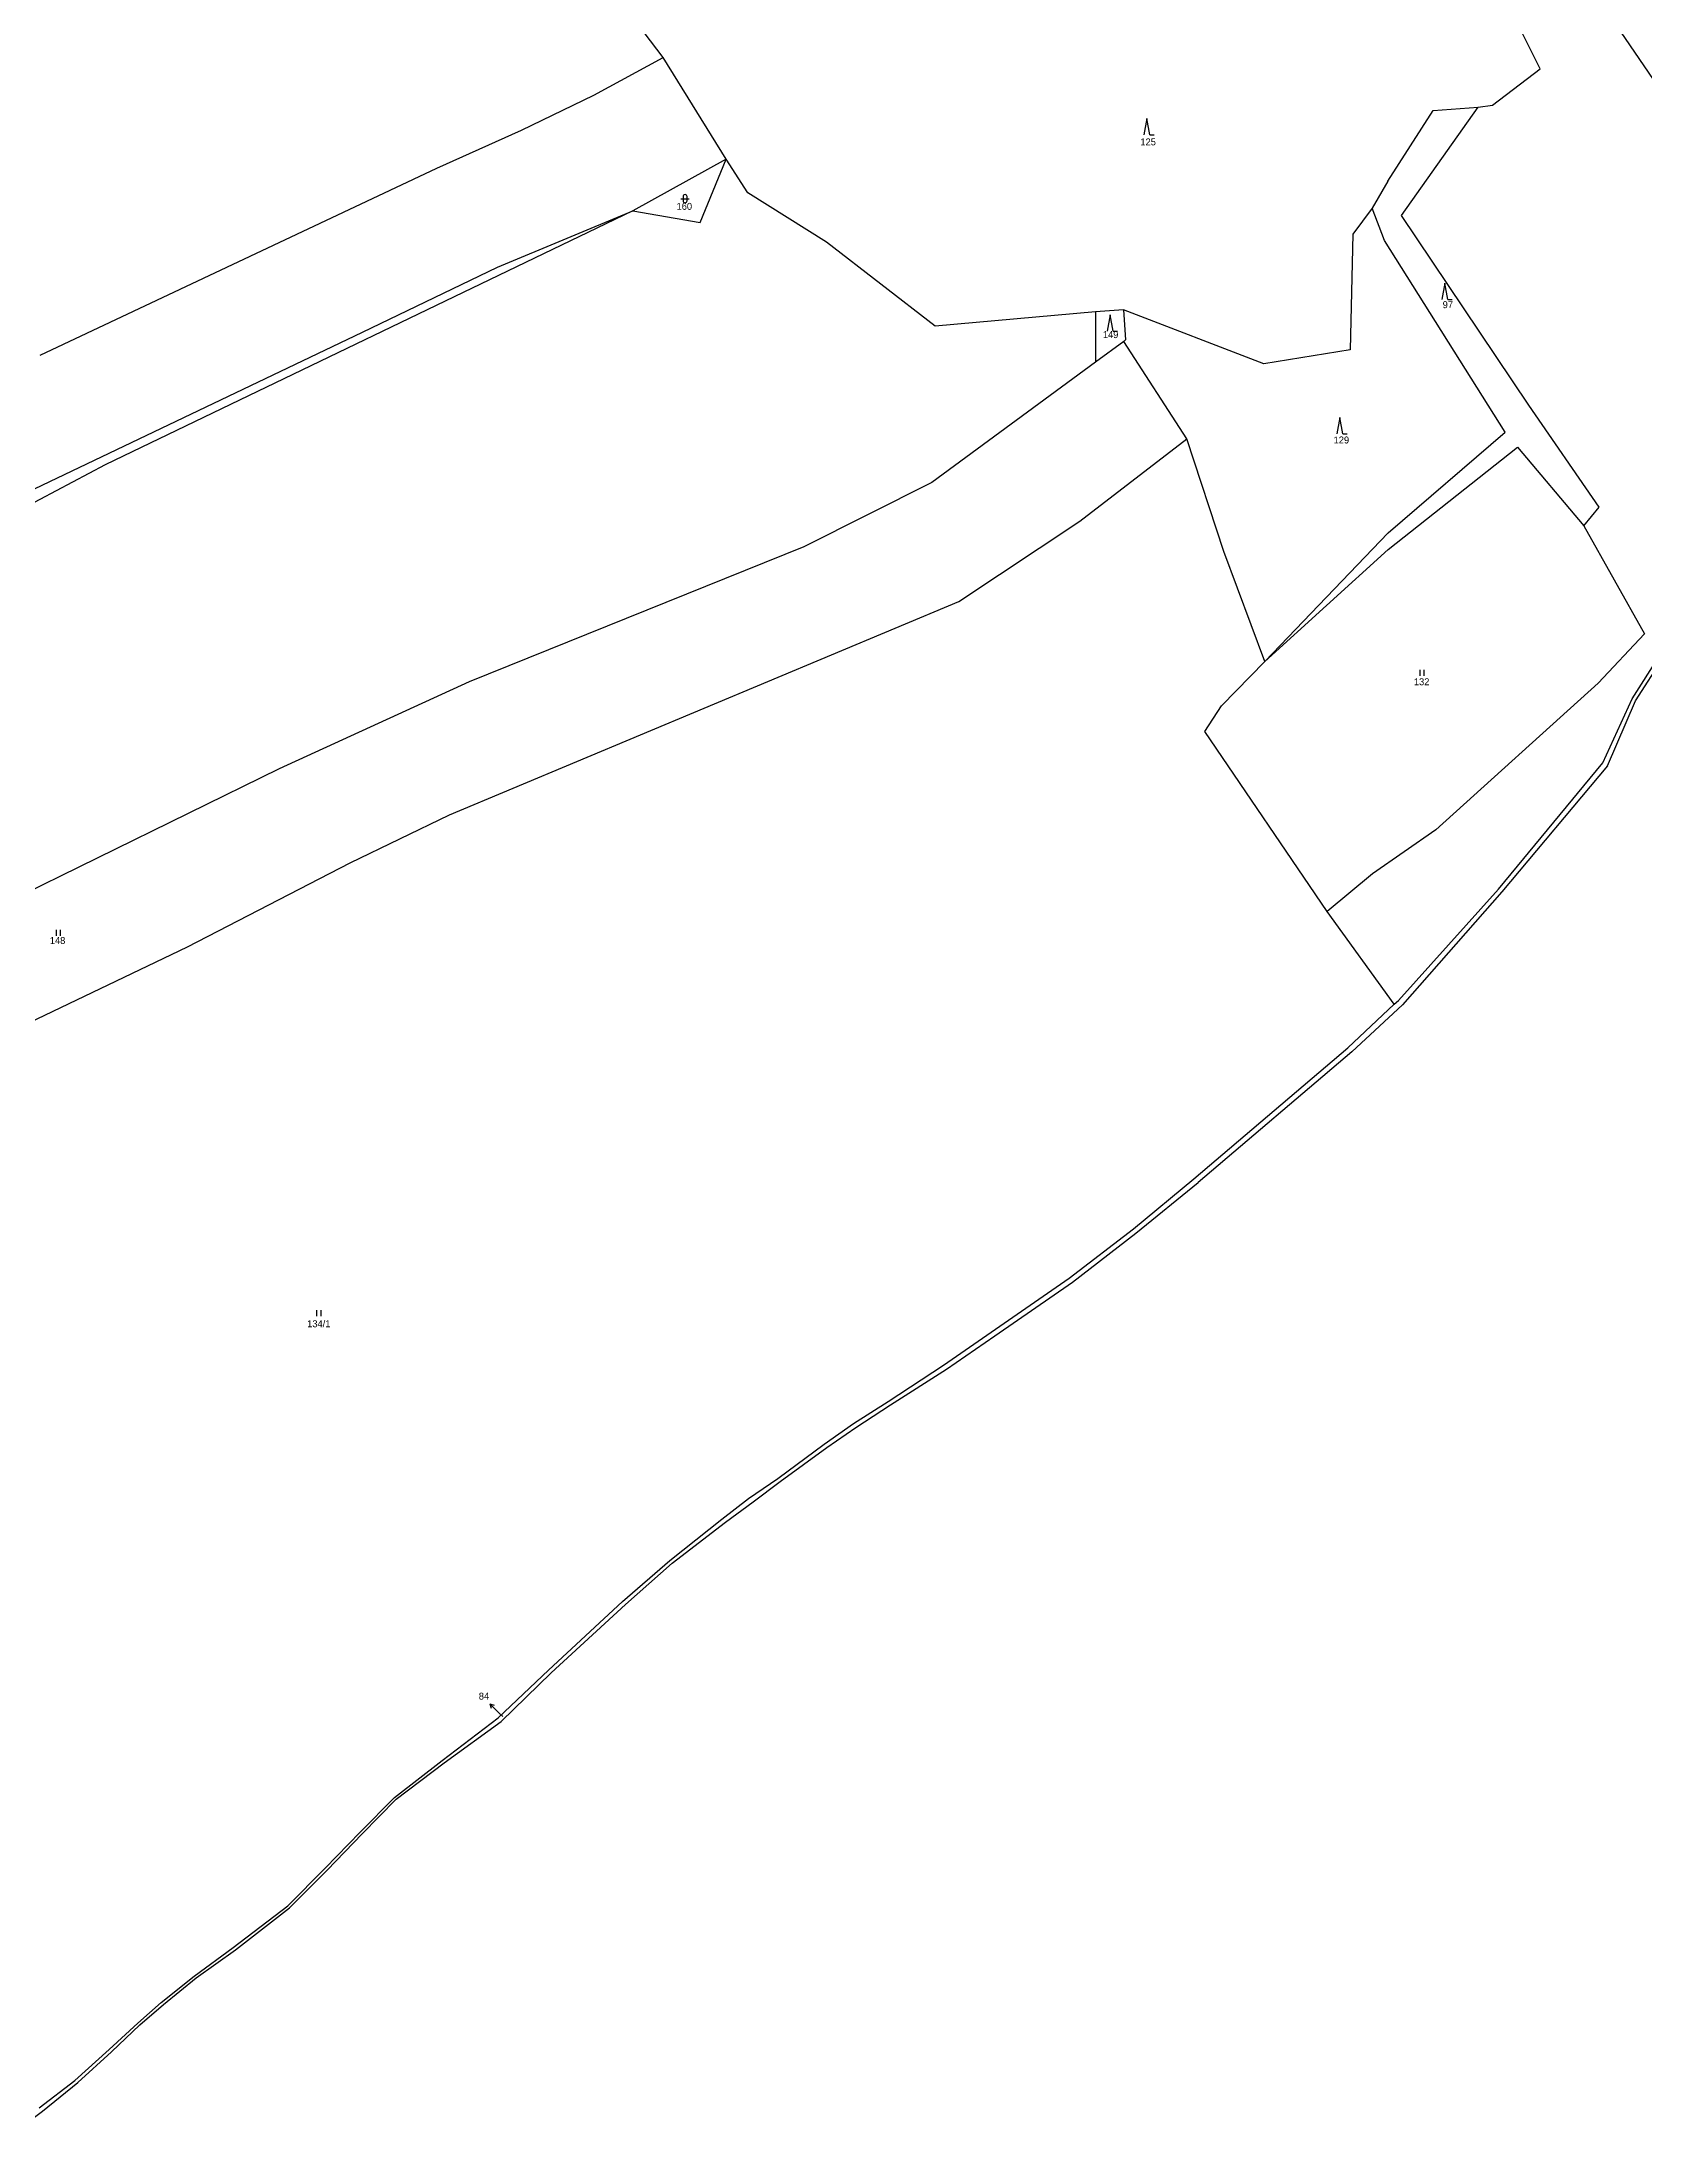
# Model space of a CAD drawing. Extents: x -528340 to -526503, y -1064020 to -1062300.
# Drawn here: x -527119 to -526728, y -1063767 to -1063254 of the extents above; entities that cross this region are included whole.
import ezdxf
from ezdxf.enums import TextEntityAlignment as Align

# ---------------------------------------------------------------- set-up
doc = ezdxf.new("R2010")
doc.units = 0
doc.linetypes.add('0_206_2', pattern=[0])
for name, color, linetype in [('1029', 1, 'CONTINUOUS'), ('18', 1, 'CONTINUOUS'), ('20602', 1, 'CONTINUOUS'), ('21900', 1, 'CONTINUOUS'), ('306', 1, 'CONTINUOUS'), ('308', 1, 'CONTINUOUS'), ('316', 1, 'CONTINUOUS')]:
    doc.layers.add(name, color=color, linetype=linetype)

# ---------------------------------------------------------------- blocks, each defined once
blk = doc.blocks.new('1029$1')
at = {"layer": '1029', "color": 6, "linetype": 'CONTINUOUS'}
for p, q in [((0, 3), (-0.5, 2)), ((0, 0), (0, 3)), ((0, 3), (0.5, 2))]:
    blk.add_line(p, q, dxfattribs=at)
blk = doc.blocks.new('3_08$4')
at = {"layer": '308', "color": 255, "linetype": 'CONTINUOUS'}
for p, q in [((0, 4), (-0.75, 0)), ((0.75, 0), (0, 4)), ((0.75, 0), (1.75, 0))]:
    blk.add_line(p, q, dxfattribs=at)
blk = doc.blocks.new('3_06$3')
at = {"layer": '306', "color": 255, "linetype": 'CONTINUOUS'}
for p, q in [((-0.51, 0), (-0.51, 1.5)), ((0.49, 0), (0.49, 1.5))]:
    blk.add_line(p, q, dxfattribs=at)
blk = doc.blocks.new('3_16$2')
at = {"layer": '316', "color": 255, "linetype": 'CONTINUOUS'}
for p, q in [((-1, 1), (1, 1)), ((-0.5, 1.5), (-0.5, 0.5)), ((0.5, 0.5), (0.5, 1.5))]:
    blk.add_line(p, q, dxfattribs=at)
for centre, start, end in [((0, 1.5), 0, 180), ((0, 0.5), 180, 359.9879)]:
    blk.add_arc(centre, 0.5, start, end, dxfattribs=at)

msp = doc.modelspace()

# ---------------------------------------------------------------- linework, layer by layer
at = {"layer": '1029', "color": 255, "linetype": 'CONTINUOUS'}
msp.add_line((-527006.48, -1063663.13), (-527007.49, -1063662.16), dxfattribs=at)
at = {"layer": '20602', "color": 3, "linetype": '0_206_2'}
for p, q in [((-526729.85, -1063415.14), (-526722.93, -1063404.38)), ((-526736.74, -1063431.03), (-526729.85, -1063415.14)), ((-526736.74, -1063431.03), (-526762.53, -1063461.75)), ((-526762.53, -1063461.75), (-526786.73, -1063489.41)), ((-526799.17, -1063500.83), (-526786.73, -1063489.41)), ((-526799.17, -1063500.83), (-526836.69, -1063532.74)), ((-526851.88, -1063545.14), (-526836.69, -1063532.74)), ((-526867.35, -1063557.06), (-526851.88, -1063545.14)), ((-526886.33, -1063570.19), (-526867.35, -1063557.06)), ((-526898.14, -1063578.32), (-526886.33, -1063570.19)), ((-526911.76, -1063587.08), (-526898.14, -1063578.32)), ((-526920.26, -1063592.61), (-526911.76, -1063587.08)), ((-526927.31, -1063597.48), (-526920.26, -1063592.61)), ((-526938.73, -1063605.8), (-526927.31, -1063597.48)), ((-526945.3, -1063610.77), (-526938.73, -1063605.8)), ((-526952.08, -1063615.72), (-526945.3, -1063610.77)), ((-526965.12, -1063625.67), (-526952.08, -1063615.72)), ((-526976.53, -1063635.81), (-526965.12, -1063625.67)), ((-526994.65, -1063652.52), (-526976.53, -1063635.81)), ((-527006.81, -1063664.34), (-526994.65, -1063652.52)), ((-527020.73, -1063674.45), (-527006.81, -1063664.34)), ((-527032.46, -1063683.3), (-527020.73, -1063674.45)), ((-527040.82, -1063691.8), (-527032.46, -1063683.3)), ((-527049.33, -1063700.67), (-527040.82, -1063691.8)), ((-527058.51, -1063709.87), (-527049.33, -1063700.67)), ((-527071.76, -1063720.11), (-527058.51, -1063709.87)), ((-527081.34, -1063726.97), (-527071.76, -1063720.11)), ((-527089.34, -1063733.5), (-527081.34, -1063726.97)), ((-527095.05, -1063738.41), (-527089.34, -1063733.5)), ((-527102.03, -1063745.04), (-527095.05, -1063738.41)), ((-527110.23, -1063752.49), (-527102.03, -1063745.04)), ((-527118.87, -1063759.53), (-527110.23, -1063752.49)), ((-527128.83, -1063767.05), (-527118.87, -1063759.53))]:
    msp.add_line(p, q, dxfattribs=at)
at = {"layer": '21900', "color": 3, "linetype": 'CONTINUOUS'}
for p, q in [((-526967.27, -1063258.02), (-526986, -1063233.35)), ((-526753.15, -1063260.79), (-526766.58, -1063234.01)), ((-526742.24, -1063238.95), (-526725.56, -1063263.39)), ((-526984.23, -1063267.26), (-526967.27, -1063258.02)), ((-526951.94, -1063282.91), (-526967.27, -1063258.02)), ((-526764.78, -1063269.7), (-526753.15, -1063260.79)), ((-527001.87, -1063275.78), (-526984.23, -1063267.26)), ((-526768.3, -1063270.18), (-526764.78, -1063269.7)), ((-526790.35, -1063288.26), (-526779.29, -1063270.96)), ((-526786.99, -1063296.65), (-526768.3, -1063270.18)), ((-526779.29, -1063270.96), (-526768.3, -1063270.18)), ((-527022.59, -1063285.09), (-527001.87, -1063275.78)), ((-527119.42, -1063330.76), (-527022.59, -1063285.09)), ((-526951.94, -1063282.91), (-526974.74, -1063295.5)), ((-526958.23, -1063298.35), (-526951.94, -1063282.91)), ((-526946.58, -1063291.11), (-526951.94, -1063282.91)), ((-526790.35, -1063288.26), (-526794.21, -1063294.84)), ((-526927.42, -1063303.16), (-526946.58, -1063291.11)), ((-526794.21, -1063294.84), (-526798.9, -1063301.21)), ((-526791.12, -1063302.77), (-526794.21, -1063294.84)), ((-526974.74, -1063295.5), (-527103.53, -1063357.54)), ((-527007.72, -1063309.24), (-526974.74, -1063295.5)), ((-526974.74, -1063295.5), (-526958.23, -1063298.35)), ((-526771.85, -1063319.21), (-526786.99, -1063296.65)), ((-526900.89, -1063323.66), (-526927.42, -1063303.16)), ((-526798.9, -1063301.21), (-526799.53, -1063329.42)), ((-526761.67, -1063349.52), (-526791.12, -1063302.77)), ((-527040.72, -1063325.16), (-527007.72, -1063309.24)), ((-526861.73, -1063320.19), (-526900.89, -1063323.66)), ((-526861.73, -1063320.19), (-526861.75, -1063332.48)), ((-526854.86, -1063319.7), (-526861.73, -1063320.19)), ((-526820.6, -1063332.88), (-526854.86, -1063319.7)), ((-526854.86, -1063319.7), (-526854.37, -1063327.02)), ((-526755.95, -1063342.93), (-526771.85, -1063319.21)), ((-527135.91, -1063370.53), (-527040.72, -1063325.16)), ((-526854.79, -1063327.37), (-526861.75, -1063332.48)), ((-526854.37, -1063327.02), (-526854.79, -1063327.37)), ((-526839.41, -1063351.15), (-526854.79, -1063327.37)), ((-526799.53, -1063329.42), (-526820.6, -1063332.88)), ((-526861.75, -1063332.48), (-526901.7, -1063361.82)), ((-526738.73, -1063367.86), (-526755.95, -1063342.93)), ((-526865.54, -1063371.31), (-526839.41, -1063351.15)), ((-526830.41, -1063378.67), (-526839.41, -1063351.15)), ((-526790.25, -1063374.1), (-526761.67, -1063349.52)), ((-526790.23, -1063378.18), (-526758.7, -1063353.24)), ((-526758.7, -1063353.24), (-526742.49, -1063372.4)), ((-527103.53, -1063357.54), (-527127.44, -1063370.2)), ((-526901.7, -1063361.82), (-526932.96, -1063377.57)), ((-526895.11, -1063390.87), (-526865.54, -1063371.31)), ((-526742.49, -1063372.4), (-526738.73, -1063367.86)), ((-526820.36, -1063405.5), (-526790.25, -1063374.1)), ((-526742.49, -1063372.4), (-526727.7, -1063398.75)), ((-526932.96, -1063377.57), (-527014.63, -1063410.52)), ((-526820.36, -1063405.5), (-526830.41, -1063378.67)), ((-526820.36, -1063405.5), (-526790.23, -1063378.18)), ((-527019.44, -1063442.96), (-526895.11, -1063390.87)), ((-526727.7, -1063398.75), (-526739.02, -1063410.83)), ((-526830.92, -1063416.37), (-526820.36, -1063405.5)), ((-526730.65, -1063414.66), (-526723.97, -1063404.13)), ((-527014.63, -1063410.52), (-527061.05, -1063431.75)), ((-526739.02, -1063410.83), (-526778.61, -1063446.63)), ((-526835.02, -1063422.67), (-526830.92, -1063416.37)), ((-526737.88, -1063430.3), (-526730.65, -1063414.66)), ((-526805.15, -1063466.56), (-526835.02, -1063422.67)), ((-527061.05, -1063431.75), (-527127.72, -1063464.43)), ((-526763.36, -1063461.12), (-526737.88, -1063430.3)), ((-527043.73, -1063454.7), (-527019.44, -1063442.96)), ((-526778.61, -1063446.63), (-526794.05, -1063457.42)), ((-527083.44, -1063475.19), (-527043.73, -1063454.7)), ((-526794.05, -1063457.42), (-526805.15, -1063466.56)), ((-526787.76, -1063488.29), (-526763.36, -1063461.12)), ((-526788.78, -1063489.25), (-526805.15, -1063466.56)), ((-527163, -1063513.35), (-527083.44, -1063475.19)), ((-526800.09, -1063499.91), (-526788.78, -1063489.25)), ((-526788.78, -1063489.25), (-526787.76, -1063488.29)), ((-526837.7, -1063531.84), (-526800.09, -1063499.91)), ((-526852.47, -1063544.1), (-526837.7, -1063531.84)), ((-526868.17, -1063556.08), (-526852.47, -1063544.1)), ((-526898.87, -1063577.39), (-526868.17, -1063556.08)), ((-526912.36, -1063586.22), (-526898.87, -1063577.39)), ((-526920.82, -1063591.57), (-526912.36, -1063586.22)), ((-526927.99, -1063596.67), (-526920.82, -1063591.57)), ((-526939.27, -1063605.07), (-526927.99, -1063596.67)), ((-526946.45, -1063609.89), (-526939.27, -1063605.07)), ((-526952.94, -1063614.94), (-526946.45, -1063609.89)), ((-526965.63, -1063625.05), (-526952.94, -1063614.94)), ((-526977.24, -1063635.03), (-526965.63, -1063625.05)), ((-526995.31, -1063651.87), (-526977.24, -1063635.03)), ((-527007.56, -1063663.51), (-526995.31, -1063651.87)), ((-527021.29, -1063673.88), (-527007.56, -1063663.51)), ((-527032.87, -1063682.9), (-527021.29, -1063673.88)), ((-527041.25, -1063691.36), (-527032.87, -1063682.9)), ((-527049.8, -1063700.19), (-527041.25, -1063691.36)), ((-527058.97, -1063709.4), (-527049.8, -1063700.19)), ((-527072.27, -1063719.55), (-527058.97, -1063709.4)), ((-527081.79, -1063726.53), (-527072.27, -1063719.55)), ((-527089.85, -1063732.99), (-527081.79, -1063726.53)), ((-527095.59, -1063738.01), (-527089.85, -1063732.99)), ((-527102.57, -1063744.49), (-527095.59, -1063738.01)), ((-527110.98, -1063752), (-527102.57, -1063744.49)), ((-527119.65, -1063758.73), (-527110.98, -1063752))]:
    msp.add_line(p, q, dxfattribs=at)

# ---------------------------------------------------------------- block references
at = {"layer": '1029', "color": 0, "linetype": 'BYBLOCK', "rotation": 46}
msp.add_blockref('1029$1', (-527007.49, -1063662.16), dxfattribs=at)
at = {"layer": '306', "color": 0, "linetype": 'BYBLOCK'}
for p in [(-526781.96, -1063409.08), (-527114.91, -1063472.53), (-527051.33, -1063565.43)]:
    msp.add_blockref('3_06$3', p, dxfattribs=at)
at = {"layer": '308', "color": 0, "linetype": 'BYBLOCK'}
for p in [(-526849.18, -1063276.94), (-526776.42, -1063317.14), (-526858.13, -1063324.88), (-526802.05, -1063349.92)]:
    msp.add_blockref('3_08$4', p, dxfattribs=at)
at = {"layer": '316', "color": 0, "linetype": 'BYBLOCK'}
msp.add_blockref('3_16$2', (-526961.95, -1063293.53), dxfattribs=at)

# ---------------------------------------------------------------- texts
at = {"layer": '18', "color": 255, "linetype": 'CONTINUOUS'}
for s, p in [('125', (-526848.87, -1063280.02)), ('160', (-526962.13, -1063295.76)), ('97', (-526775.69, -1063319.77)), ('149', (-526858.04, -1063327.08)), ('129', (-526801.69, -1063352.81)), ('132', (-526782.09, -1063411.85)), ('148', (-527115.17, -1063475.03)), ('134/1', (-527051.38, -1063568.61)), ('84', (-527011.05, -1063659.54))]:
    msp.add_text(s, height=1.7, dxfattribs=at).set_placement(p, align=Align.BOTTOM_CENTER)

doc.saveas('drawing.dxf')
